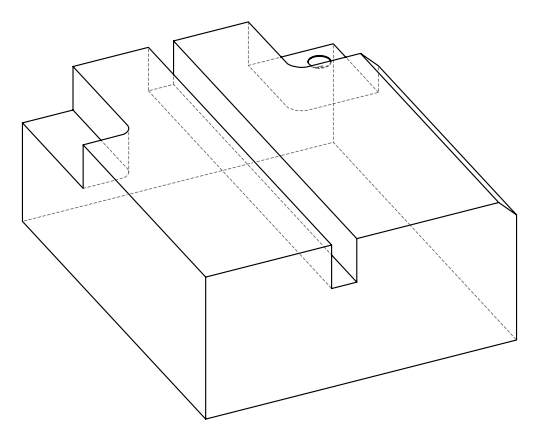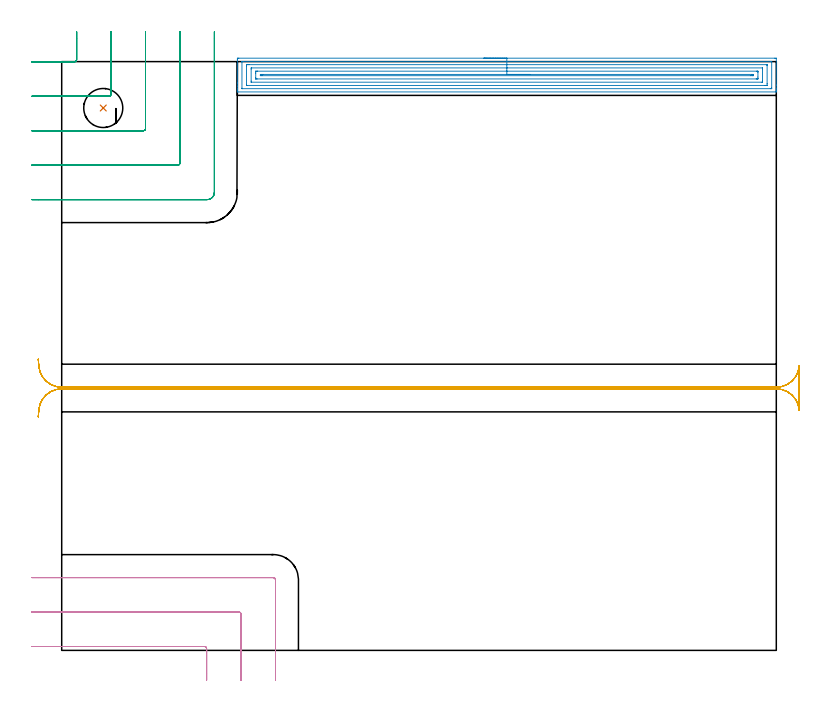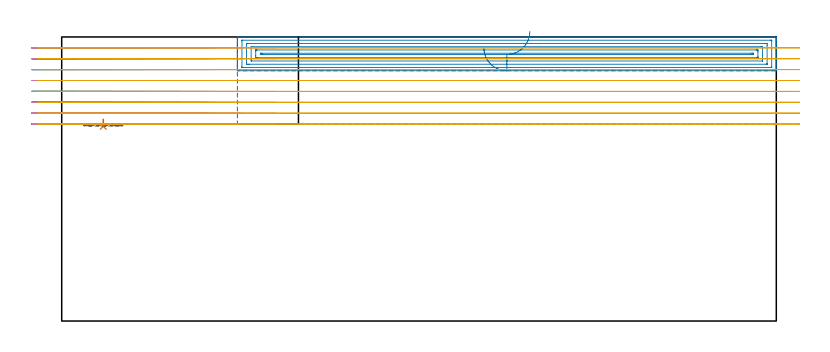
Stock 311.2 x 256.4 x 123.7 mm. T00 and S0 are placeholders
(PLAN: 5 operations, 2 tool changes, 37.7 min)
(1 INDEXABLE_INSERT_DRILL_BLIND_HOLE_FROM_SOLID | STEP1POCKET | NXT0302_005 | 0.02 min | 8772 mm3)
(2 AREA_MILL | FG_CHAMFER_SURFACE | UGT0205_001 | 11.47 min | 26133 mm3)
(3 MILL_CORNER_NOTCH_RECTANGULAR | CORNER_NOTCH_RECTANGULAR | UGT0201_094 | Follow Part, ap 5, ae 75% | 8.36 min | 192488 mm3)
(4 MILL_CORNER_NOTCH_RECTANGULAR_1 | CORNER_NOTCH_RECTANGULAR_1 | UGT0201_094 | Follow Part, ap 5, ae 75% | 6.44 min | 161979 mm3)
(5 MILL_RECTANGULAR_SLOT | SLOT_RECTANGULAR | UGT0201_094 | Follow Part, ap 5, ae 75% | 11.44 min | 244226 mm3)
(TOOL NXT0302_005 | Index. Insert Drill 17mm [880-D1700L20-05] | D17 PA176 FL85 Z2)
(TOOL UGT0205_001 | Chamfer Mill 20 x 3 x 45 deg. | D20 FL50 Z2)
(TOOL UGT0201_094 | End mill 20 mm | D20 FL38 Z4)
(OP 1 INDEXABLE_INSERT_DRILL_BLIND_HOLE_FROM_SOLID)
G17 G21 G94 G90
T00 M6
G54
G17 G0 G90 X18.1 Y236.2 S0 M3
G43 Z133.7 H1
G94 G81 G98 Z84.8 F250. R87.8
G80
M5
M2
(OP 2 AREA_MILL)
G17 G21 G94 G90
T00 M6
G54
G17 G0 G90 X183.85 Y257.9 S1061 M3
G43 Z133.7 H0
Z119.
G94 G1 X183.888 Z118.128 F250.
X184.002 Z117.264
X184.191 Z116.412
X184.453 Z115.58
X184.787 Z114.774
X185.19 Z114.
X185.658 Z113.264
X186.19 Z112.572
X186.779 Z111.929
X187.422 Z111.34
X188.114 Z110.808
X188.85 Z110.34
X189.624 Z109.937
X190.43 Z109.603
X191.262 Z109.341
X192.114 Z109.152
X192.978 Z109.038
X193.85 Z109.
X310.568
X311.105 Y257.895 Z109.003
X311.19 Y257.892 Z109.006
X311.2 Y257.802 Z109.096
Y246.178 Z120.717
Y244.791 Z122.105
Y244.429 Z122.466
Y243.704 Z123.196
Y243.493 Z123.406
X311.197 Y243.344 Z123.548
X311.19 Y243.203 Z123.688
X311.015 Y243.2 Z123.7
X76.685
X76.51 Y243.203 Z123.688
X76.503 Y243.344 Z123.548
X76.5 Y243.493 Z123.406
Y243.704 Z123.196
Y244.429 Z122.466
Y245.665 Z121.231
Y247.052 Z119.843
Y257.29 Z109.608
X76.504 Y257.546 Z109.352
X76.51 Y257.893 Z109.004
X76.774 Y257.897 Z109.002
X77.133 Y257.9 Z109.
X193.85
Y256.486 Z110.414
X308.969 Y256.485 Z110.415
X309.138 Y256.483 Z110.417
X309.179 Y256.48 Z110.42
X309.19 Y256.478 Z110.422
X309.193 Y256.467 Z110.433
X309.197 Y256.431 Z110.469
X309.2 Y256.26 Z110.64
X309.199 Y244.892 Z122.008
X309.196 Y244.754 Z122.146
X309.191 Y244.645 Z122.255
X309.188 Y244.62 Z122.28
X309.174 Y244.619 Z122.281
X309.131 Y244.617 Z122.283
X308.779 Y244.615 Z122.285
X308.589 Y244.614 Z122.286
X78.731 Y244.615 Z122.285
X78.562 Y244.617 Z122.283
X78.522 Y244.62 Z122.28
X78.51 Y244.622 Z122.278
X78.507 Y244.634 Z122.266
X78.503 Y244.669 Z122.231
X78.5 Y244.84 Z122.06
X78.501 Y256.208 Z110.692
X78.504 Y256.346 Z110.554
X78.51 Y256.455 Z110.445
X78.512 Y256.48 Z110.42
X78.526 Y256.481 Z110.419
X78.569 Y256.483 Z110.417
X78.921 Y256.485 Z110.415
X79.111 Y256.486 Z110.414
X193.85
Y255.072 Z111.828
X306.838 Y255.071 Z111.829
X306.99 Y255.07 Z111.83
X307.142 Y255.067 Z111.833
X307.179 Y255.065 Z111.835
X307.19 Y255.044 Z111.856
X307.195 Y254.991 Z111.909
X307.198 Y254.922 Z111.978
X307.2 Y254.717 Z112.183
Y246.847 Z120.053
X307.193 Y246.178 Z120.722
X307.19 Y246.076 Z120.824
X307.184 Y246.035 Z120.865
X307.138 Y246.033 Z120.867
X306.99 Y246.031 Z120.869
X306.248 Y246.029 Z120.871
X306.096 Y246.028 Z120.872
X80.862 Y246.029 Z120.871
X80.71 Y246.03 Z120.87
X80.558 Y246.034 Z120.866
X80.521 Y246.035 Z120.865
X80.51 Y246.056 Z120.844
X80.505 Y246.109 Z120.791
X80.502 Y246.178 Z120.722
X80.5 Y246.383 Z120.517
Y254.253 Z112.647
X80.507 Y254.922 Z111.978
X80.51 Y255.025 Z111.875
X80.516 Y255.065 Z111.835
X80.562 Y255.067 Z111.833
X80.71 Y255.069 Z111.831
X81.452 Y255.071 Z111.829
X81.604
X193.85 Y255.072 Z111.828
Y253.657 Z113.243
X305.098
X305.15 Y253.655 Z113.245
X305.184 Y253.651 Z113.249
X305.19 Y253.609 Z113.291
X305.2 Y253.175 Z113.725
Y247.928 Z118.972
X305.19 Y247.491 Z119.409
X305.178 Y247.449 Z119.451
X305.098 Y247.445 Z119.455
X304.967 Y247.443 Z119.457
X82.602
X82.551 Y247.445 Z119.455
X82.516 Y247.449 Z119.451
X82.51 Y247.491 Z119.409
X82.5 Y247.925 Z118.975
Y253.172 Z113.728
X82.51 Y253.609 Z113.291
X82.522 Y253.651 Z113.249
X82.602 Y253.655 Z113.245
X82.734 Y253.657 Z113.243
X193.85
Y252.243 Z114.657
X302.575
X302.953 Y252.241 Z114.659
X303.142 Y252.238 Z114.662
X303.181 Y252.236 Z114.664
X303.19 Y252.21 Z114.69
X303.193 Y252.153 Z114.747
X303.199 Y251.633 Z115.267
X303.2 Y249.676 Z117.224
X303.198 Y249.011 Z117.889
X303.193 Y248.914 Z117.986
X303.189 Y248.864 Z118.036
X303.145 Y248.862 Z118.038
X302.937 Y248.859 Z118.041
X302.518 Y248.857 Z118.043
X302.461
X85.125
X84.747 Y248.859 Z118.041
X84.558 Y248.862 Z118.038
X84.519 Y248.864 Z118.036
X84.51 Y248.89 Z118.01
X84.508 Y248.947 Z117.953
X84.501 Y249.467 Z117.433
X84.5 Y251.425 Z115.475
X84.502 Y252.089 Z114.811
X84.507 Y252.186 Z114.714
X84.512 Y252.236 Z114.664
X84.555 Y252.238 Z114.662
X84.763 Y252.241 Z114.659
X85.182 Y252.243 Z114.657
X85.239
X193.85
Y250.829 Z116.071
X300.444
X300.729 Y250.827 Z116.073
X301.014 Y250.823 Z116.077
X301.19 Y250.819 Z116.081
X301.194 Y250.703 Z116.197
X301.195 Y250.55 Z116.35
X301.19 Y250.321 Z116.579
X301.177 Y250.278 Z116.622
X301.109 Y250.275 Z116.625
X301.013 Y250.272 Z116.628
X300.729 Y250.271 Z116.629
X300.12
X87.256
X86.971 Y250.273 Z116.627
X86.686 Y250.277 Z116.623
X86.51 Y250.281 Z116.619
X86.506 Y250.397 Z116.503
X86.505 Y250.55 Z116.35
X86.51 Y250.779 Z116.121
X86.523 Y250.822 Z116.078
X86.591 Y250.825 Z116.075
X86.687 Y250.828 Z116.072
X86.971 Y250.829 Z116.071
X87.58
X193.85
X194.722 Z116.109
X195.587 Z116.223
X196.438 Z116.412
X197.27 Z116.674
X198.076 Z117.008
X198.85 Z117.411
X199.586 Z117.88
X200.278 Z118.411
X200.921 Z119.
X201.51 Z119.643
X202.042 Z120.335
X202.51 Z121.071
X202.913 Z121.845
X203.247 Z122.651
X203.509 Z123.483
X203.698 Z124.335
X203.812 Z125.2
X203.85 Z126.071
G0 Z133.7
M5
M2
(OP 3 MILL_CORNER_NOTCH_RECTANGULAR)
G17 G21 G94 G90
T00 M6
G54
G17 G0 G90 X-13. Y256.3 S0 M3
G43 Z133.7 H0
Z118.962
G94 G1 X-10. F250.
X5.505 F500.
G3 X6.5 Y257.295 R1.
G1 Y266.4
Y269.4 F250.
G0 Z133.7
X-13. Y241.3
Z118.962
G1 X-10.
X20.505 F500.
G3 X21.5 Y242.295 R1.
G1 Y266.4
Y269.4 F250.
G0 Z133.7
X-13. Y226.3
Z118.962
G1 X-10.
X35.505 F500.
G3 X36.5 Y227.295 R1.
G1 Y266.4
Y269.4 F250.
G0 Z133.7
X-13. Y211.3
Z118.962
G1 X-10.
X50.504 F500.
G3 X51.5 Y212.296 R1.
G1 Y266.4
Y269.4 F250.
G0 Z133.7
X-13. Y196.3
Z118.962
G1 X-10.
X63.3 F500.
G3 X66.5 Y199.5 R3.2
G1 Y266.4
Y269.4 F250.
G0 Z133.7
X-13. Y256.3
Z114.225
G1 X-10.
X5.505 F500.
G3 X6.5 Y257.295 R1.
G1 Y266.4
Y269.4 F250.
G0 Z133.7
X-13. Y241.3
Z114.225
G1 X-10.
X20.505 F500.
G3 X21.5 Y242.295 R1.
G1 Y266.4
Y269.4 F250.
G0 Z133.7
X-13. Y226.3
Z114.225
G1 X-10.
X35.505 F500.
G3 X36.5 Y227.295 R1.
G1 Y266.4
Y269.4 F250.
G0 Z133.7
X-13. Y211.3
Z114.225
G1 X-10.
X50.504 F500.
G3 X51.5 Y212.296 R1.
G1 Y266.4
Y269.4 F250.
G0 Z133.7
X-13. Y196.3
Z114.225
G1 X-10.
X63.3 F500.
G3 X66.5 Y199.5 R3.2
G1 Y266.4
Y269.4 F250.
G0 Z133.7
X-13. Y256.3
Z109.487
G1 X-10.
X5.505 F500.
G3 X6.5 Y257.295 R1.
G1 Y266.4
Y269.4 F250.
G0 Z133.7
X-13. Y241.3
Z109.487
G1 X-10.
X20.505 F500.
G3 X21.5 Y242.295 R1.
G1 Y266.4
Y269.4 F250.
G0 Z133.7
X-13. Y226.3
Z109.487
G1 X-10.
X35.505 F500.
G3 X36.5 Y227.295 R1.
G1 Y266.4
Y269.4 F250.
G0 Z133.7
X-13. Y211.3
Z109.487
G1 X-10.
X50.504 F500.
G3 X51.5 Y212.296 R1.
G1 Y266.4
Y269.4 F250.
G0 Z133.7
X-13. Y196.3
Z109.487
G1 X-10.
X63.3 F500.
G3 X66.5 Y199.5 R3.2
G1 Y266.4
Y269.4 F250.
G0 Z133.7
X-13. Y256.3
Z104.75
G1 X-10.
X5.505 F500.
G3 X6.5 Y257.295 R1.
G1 Y266.4
Y269.4 F250.
G0 Z133.7
X-13. Y241.3
Z104.75
G1 X-10.
X20.505 F500.
G3 X21.5 Y242.295 R1.
G1 Y266.4
Y269.4 F250.
G0 Z133.7
X-13. Y226.3
Z104.75
G1 X-10.
X35.505 F500.
G3 X36.5 Y227.295 R1.
G1 Y266.4
Y269.4 F250.
G0 Z133.7
X-13. Y211.3
Z104.75
G1 X-10.
X50.504 F500.
G3 X51.5 Y212.296 R1.
G1 Y266.4
Y269.4 F250.
G0 Z133.7
X-13. Y196.3
Z104.75
G1 X-10.
X63.3 F500.
G3 X66.5 Y199.5 R3.2
G1 Y266.4
Y269.4 F250.
G0 Z133.7
X-13. Y256.3
Z100.012
G1 X-10.
X5.505 F500.
G3 X6.5 Y257.295 R1.
G1 Y266.4
Y269.4 F250.
G0 Z133.7
X-13. Y241.3
Z100.012
G1 X-10.
X20.505 F500.
G3 X21.5 Y242.295 R1.
G1 Y266.4
Y269.4 F250.
G0 Z133.7
X-13. Y226.3
Z100.012
G1 X-10.
X35.505 F500.
G3 X36.5 Y227.295 R1.
G1 Y266.4
Y269.4 F250.
G0 Z133.7
X-13. Y211.3
Z100.012
G1 X-10.
X50.504 F500.
G3 X51.5 Y212.296 R1.
G1 Y266.4
Y269.4 F250.
G0 Z133.7
X-13. Y196.3
Z100.012
G1 X-10.
X63.3 F500.
G3 X66.5 Y199.5 R3.2
G1 Y266.4
Y269.4 F250.
G0 Z133.7
X-13. Y256.3
Z95.275
G1 X-10.
X5.505 F500.
G3 X6.5 Y257.295 R1.
G1 Y266.4
Y269.4 F250.
G0 Z133.7
X-13. Y241.3
Z95.275
G1 X-10.
X20.505 F500.
G3 X21.5 Y242.295 R1.
G1 Y266.4
Y269.4 F250.
G0 Z133.7
X-13. Y226.3
Z95.275
G1 X-10.
X35.505 F500.
G3 X36.5 Y227.295 R1.
G1 Y266.4
Y269.4 F250.
G0 Z133.7
X-13. Y211.3
Z95.275
G1 X-10.
X50.504 F500.
G3 X51.5 Y212.296 R1.
G1 Y266.4
Y269.4 F250.
G0 Z133.7
X-13. Y196.3
Z95.275
G1 X-10.
X63.3 F500.
G3 X66.5 Y199.5 R3.2
G1 Y266.4
Y269.4 F250.
G0 Z133.7
X-13. Y256.3
Z90.537
G1 X-10.
X5.505 F500.
G3 X6.5 Y257.295 R1.
G1 Y266.4
Y269.4 F250.
G0 Z133.7
X-13. Y241.3
Z90.537
G1 X-10.
X20.505 F500.
G3 X21.5 Y242.295 R1.
G1 Y266.4
Y269.4 F250.
G0 Z133.7
X-13. Y226.3
Z90.537
G1 X-10.
X35.505 F500.
G3 X36.5 Y227.295 R1.
G1 Y266.4
Y269.4 F250.
G0 Z133.7
X-13. Y211.3
Z90.537
G1 X-10.
X50.504 F500.
G3 X51.5 Y212.296 R1.
G1 Y266.4
Y269.4 F250.
G0 Z133.7
X-13. Y196.3
Z90.537
G1 X-10.
X63.3 F500.
G3 X66.5 Y199.5 R3.2
G1 Y266.4
Y269.4 F250.
G0 Z133.7
X-13. Y256.3
Z85.8
G1 X-10.
X5.505 F500.
G3 X6.5 Y257.295 R1.
G1 Y266.4
Y269.4 F250.
G0 Z133.7
X-13. Y241.3
Z85.8
G1 X-10.
X20.505 F500.
G3 X21.5 Y242.295 R1.
G1 Y266.4
Y269.4 F250.
G0 Z133.7
X-13. Y226.3
Z85.8
G1 X-10.
X35.505 F500.
G3 X36.5 Y227.295 R1.
G1 Y266.4
Y269.4 F250.
G0 Z133.7
X-13. Y211.3
Z85.8
G1 X-10.
X50.504 F500.
G3 X51.5 Y212.296 R1.
G1 Y266.4
Y269.4 F250.
G0 Z133.7
X-13. Y196.3
Z85.8
G1 X-10.
X63.3 F500.
G3 X66.5 Y199.5 R3.2
G1 Y266.4
Y269.4 F250.
G0 Z133.7
M5
M2
(OP 4 MILL_CORNER_NOTCH_RECTANGULAR_1)
G17 G21 G94 G90
T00 M6
G54
G17 G0 G90 X63.1 Y-13. S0 M3
G43 Z133.7 H0
Z118.962
G94 G1 Y-10. F250.
Y0.705 F500.
G3 X62.105 Y1.7 R1.
G1 X-10.
X-13. F250.
G0 Z133.7
X78.1 Y-13.
Z118.962
G1 Y-10.
Y15.704 F500.
G3 X77.104 Y16.7 R1.
G1 X-10.
X-13. F250.
G0 Z133.7
X93.1 Y-13.
Z118.962
G1 Y-10.
Y30.704 F500.
G3 X92.104 Y31.7 R1.
G1 X-10.
X-13. F250.
G0 Z133.7
X63.1 Y-13.
Z114.225
G1 Y-10.
Y0.705 F500.
G3 X62.105 Y1.7 R1.
G1 X-10.
X-13. F250.
G0 Z133.7
X78.1 Y-13.
Z114.225
G1 Y-10.
Y15.704 F500.
G3 X77.104 Y16.7 R1.
G1 X-10.
X-13. F250.
G0 Z133.7
X93.1 Y-13.
Z114.225
G1 Y-10.
Y30.704 F500.
G3 X92.104 Y31.7 R1.
G1 X-10.
X-13. F250.
G0 Z133.7
X63.1 Y-13.
Z109.487
G1 Y-10.
Y0.705 F500.
G3 X62.105 Y1.7 R1.
G1 X-10.
X-13. F250.
G0 Z133.7
X78.1 Y-13.
Z109.487
G1 Y-10.
Y15.704 F500.
G3 X77.104 Y16.7 R1.
G1 X-10.
X-13. F250.
G0 Z133.7
X93.1 Y-13.
Z109.487
G1 Y-10.
Y30.704 F500.
G3 X92.104 Y31.7 R1.
G1 X-10.
X-13. F250.
G0 Z133.7
X63.1 Y-13.
Z104.75
G1 Y-10.
Y0.705 F500.
G3 X62.105 Y1.7 R1.
G1 X-10.
X-13. F250.
G0 Z133.7
X78.1 Y-13.
Z104.75
G1 Y-10.
Y15.704 F500.
G3 X77.104 Y16.7 R1.
G1 X-10.
X-13. F250.
G0 Z133.7
X93.1 Y-13.
Z104.75
G1 Y-10.
Y30.704 F500.
G3 X92.104 Y31.7 R1.
G1 X-10.
X-13. F250.
G0 Z133.7
X63.1 Y-13.
Z100.012
G1 Y-10.
Y0.705 F500.
G3 X62.105 Y1.7 R1.
G1 X-10.
X-13. F250.
G0 Z133.7
X78.1 Y-13.
Z100.012
G1 Y-10.
Y15.704 F500.
G3 X77.104 Y16.7 R1.
G1 X-10.
X-13. F250.
G0 Z133.7
X93.1 Y-13.
Z100.012
G1 Y-10.
Y30.704 F500.
G3 X92.104 Y31.7 R1.
G1 X-10.
X-13. F250.
G0 Z133.7
X63.1 Y-13.
Z95.275
G1 Y-10.
Y0.705 F500.
G3 X62.105 Y1.7 R1.
G1 X-10.
X-13. F250.
G0 Z133.7
X78.1 Y-13.
Z95.275
G1 Y-10.
Y15.704 F500.
G3 X77.104 Y16.7 R1.
G1 X-10.
X-13. F250.
G0 Z133.7
X93.1 Y-13.
Z95.275
G1 Y-10.
Y30.704 F500.
G3 X92.104 Y31.7 R1.
G1 X-10.
X-13. F250.
G0 Z133.7
X63.1 Y-13.
Z90.537
G1 Y-10.
Y0.705 F500.
G3 X62.105 Y1.7 R1.
G1 X-10.
X-13. F250.
G0 Z133.7
X78.1 Y-13.
Z90.537
G1 Y-10.
Y15.704 F500.
G3 X77.104 Y16.7 R1.
G1 X-10.
X-13. F250.
G0 Z133.7
X93.1 Y-13.
Z90.537
G1 Y-10.
Y30.704 F500.
G3 X92.104 Y31.7 R1.
G1 X-10.
X-13. F250.
G0 Z133.7
X63.1 Y-13.
Z85.8
G1 Y-10.
Y0.705 F500.
G3 X62.105 Y1.7 R1.
G1 X-10.
X-13. F250.
G0 Z133.7
X78.1 Y-13.
Z85.8
G1 Y-10.
Y15.704 F500.
G3 X77.104 Y16.7 R1.
G1 X-10.
X-13. F250.
G0 Z133.7
X93.1 Y-13.
Z85.8
G1 Y-10.
Y30.704 F500.
G3 X92.104 Y31.7 R1.
G1 X-10.
X-13. F250.
G0 Z133.7
M5
M2
(OP 5 MILL_RECTANGULAR_SLOT)
G17 G21 G94 G90
T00 M6
G54
G17 G0 G90 X-10.202 Y101.683 S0 M3
G43 Z133.7 H0
Z118.962
G94 G1 X-9.97 Y104.674 F250.
G2 X0. Y113.9 R10. F500.
G1 X311.2
G2 X321.17 Y104.674 R10.
G1 X321.2
Y123.826
X321.17
G2 X311.2 Y114.6 R10.
G1 X0.
G2 X-9.97 Y123.826 R10.
G1 X-10.202 Y126.817 F250.
G0 Y101.683 Z114.225
G1 X-9.97 Y104.674
G2 X0. Y113.9 R10. F500.
G1 X311.2
G2 X321.17 Y104.674 R10.
G1 X321.2
Y123.826
X321.17
G2 X311.2 Y114.6 R10.
G1 X0.
G2 X-9.97 Y123.826 R10.
G1 X-10.202 Y126.817 F250.
G0 Y101.683 Z109.487
G1 X-9.97 Y104.674
G2 X0. Y113.9 R10. F500.
G1 X311.2
G2 X321.17 Y104.674 R10.
G1 X321.2
Y123.826
X321.17
G2 X311.2 Y114.6 R10.
G1 X0.
G2 X-9.97 Y123.826 R10.
G1 X-10.202 Y126.817 F250.
G0 Y101.683 Z104.75
G1 X-9.97 Y104.674
G2 X0. Y113.9 R10. F500.
G1 X311.2
G2 X321.17 Y104.674 R10.
G1 X321.2
Y123.826
X321.17
G2 X311.2 Y114.6 R10.
G1 X0.
G2 X-9.97 Y123.826 R10.
G1 X-10.202 Y126.817 F250.
G0 Y101.683 Z100.012
G1 X-9.97 Y104.674
G2 X0. Y113.9 R10. F500.
G1 X311.2
G2 X321.17 Y104.674 R10.
G1 X321.2
Y123.826
X321.17
G2 X311.2 Y114.6 R10.
G1 X0.
G2 X-9.97 Y123.826 R10.
G1 X-10.202 Y126.817 F250.
G0 Y101.683 Z95.275
G1 X-9.97 Y104.674
G2 X0. Y113.9 R10. F500.
G1 X311.2
G2 X321.17 Y104.674 R10.
G1 X321.2
Y123.826
X321.17
G2 X311.2 Y114.6 R10.
G1 X0.
G2 X-9.97 Y123.826 R10.
G1 X-10.202 Y126.817 F250.
G0 Y101.683 Z90.537
G1 X-9.97 Y104.674
G2 X0. Y113.9 R10. F500.
G1 X311.2
G2 X321.17 Y104.674 R10.
G1 X321.2
Y123.826
X321.17
G2 X311.2 Y114.6 R10.
G1 X0.
G2 X-9.97 Y123.826 R10.
G1 X-10.202 Y126.817 F250.
G0 Y101.683 Z85.8
G1 X-9.97 Y104.674
G2 X0. Y113.9 R10. F500.
G1 X311.2
G2 X321.17 Y104.674 R10.
G1 X321.2
Y123.826
X321.17
G2 X311.2 Y114.6 R10.
G1 X0.
G2 X-9.97 Y123.826 R10.
G1 X-10.202 Y126.817 F250.
G0 Z133.7
M5
M2
